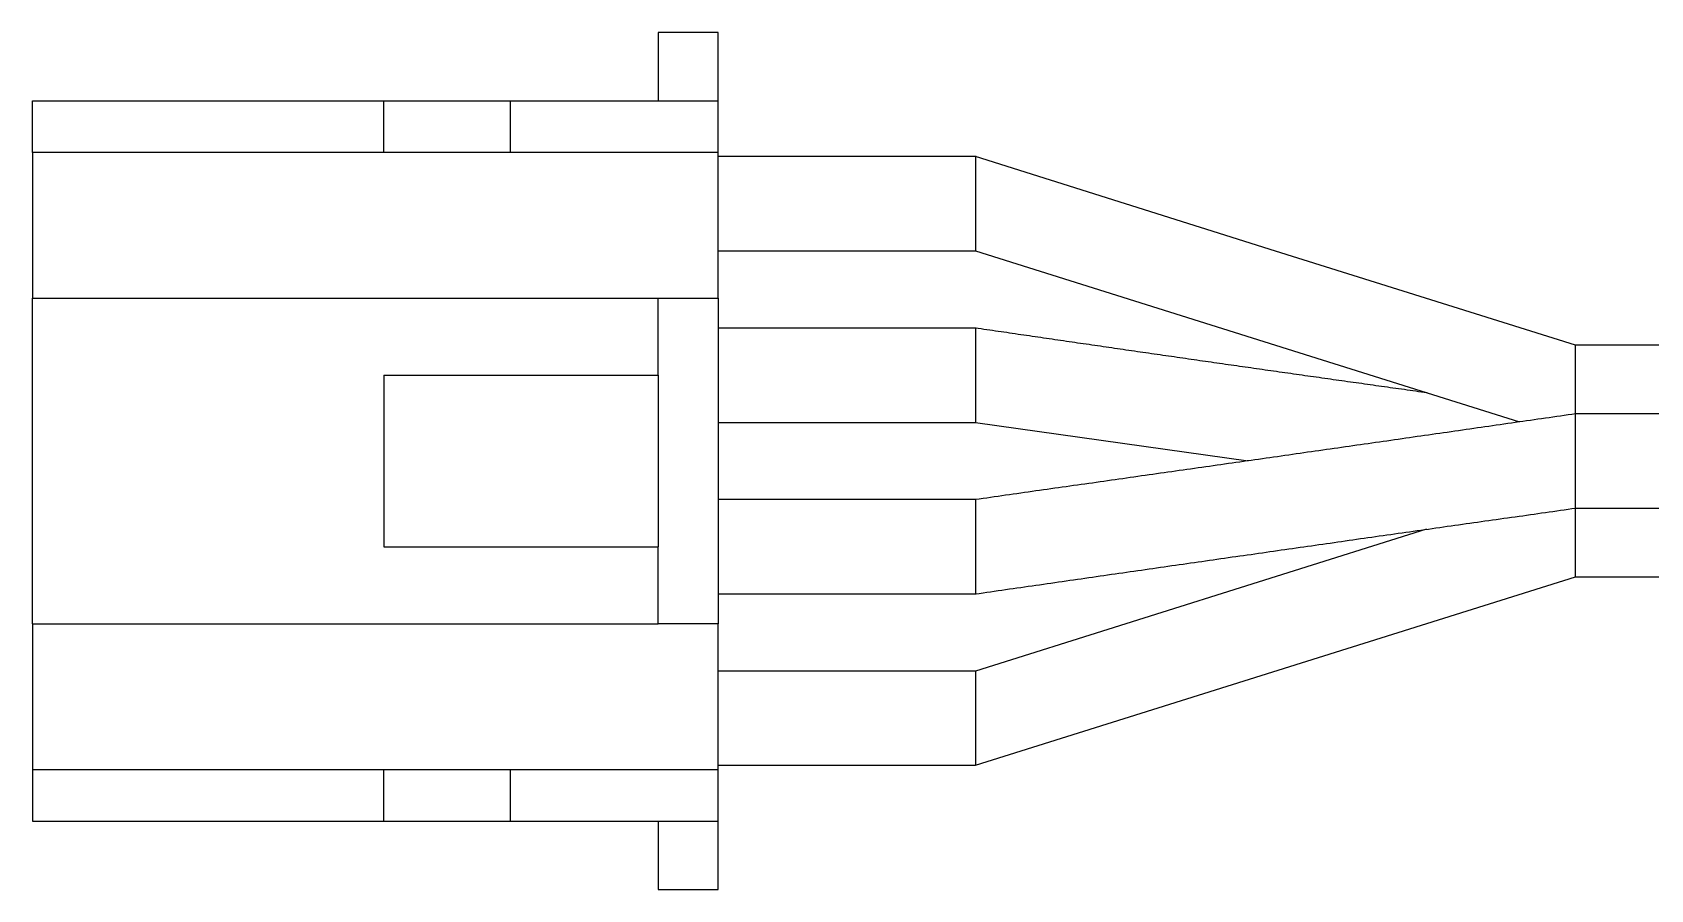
# Model space of a CAD drawing. Extents: x 81.8 to 169.3, y 142.6 to 196.9.
# Drawn here: x 106.93 to 125.8, y 186.86 to 196.86 of the extents above; entities that cross this region are included whole.
import ezdxf

# ---------------------------------------------------------------- set-up
doc = ezdxf.new("R2010")
doc.units = 0
doc.layers.get('0').update_dxf_attribs({"linetype": 'CONTINUOUS'})

msp = doc.modelspace()

# ---------------------------------------------------------------- linework, layer by layer
at = {"color": 7, "linetype": 'CONTINUOUS'}
for p, q in [((114.23, 196.86), (114.23, 196.06)), ((114.93, 196.86), (114.23, 196.86)), ((114.93, 196.06), (114.93, 196.86)), ((106.93, 195.46), (106.93, 196.06)), ((106.93, 196.06), (111.03, 196.06)), ((111.03, 195.46), (111.03, 196.06)), ((111.03, 196.06), (112.505, 196.06)), ((112.505, 195.46), (112.505, 196.06)), ((112.505, 196.06), (114.93, 196.06)), ((114.93, 195.46), (114.93, 196.06)), ((111.03, 195.46), (106.93, 195.46)), ((106.93, 195.46), (106.93, 193.76)), ((112.505, 195.46), (111.03, 195.46)), ((114.93, 195.46), (112.505, 195.46)), ((114.93, 193.76), (114.93, 195.46)), ((117.94, 195.41), (114.93, 195.41)), ((114.93, 194.31), (117.94, 194.31)), ((106.93, 189.96), (106.93, 193.76)), ((106.93, 193.76), (114.23, 193.76)), ((114.23, 193.76), (114.93, 193.76)), ((114.23, 192.86), (114.23, 193.76)), ((114.93, 193.76), (114.93, 189.96)), ((117.94, 193.41), (114.93, 193.41)), ((141.93, 193.21), (124.92, 193.21)), ((111.03, 192.86), (114.23, 192.86)), ((111.03, 192.86), (111.03, 190.86)), ((114.23, 192.86), (114.23, 190.86)), ((141.93, 192.41), (124.92, 192.41)), ((124.93, 191.31), (124.93, 192.41)), ((114.93, 192.31), (117.94, 192.31)), ((117.93, 192.31), (121.109, 191.862)), ((117.94, 191.41), (114.93, 191.41)), ((124.92, 191.31), (141.93, 191.31)), ((124.93, 190.51), (124.93, 191.31)), ((123.189, 191.063), (117.93, 189.41)), ((111.03, 190.86), (114.23, 190.86)), ((114.23, 189.96), (114.23, 190.86)), ((117.932, 188.31), (124.93, 190.51)), ((124.93, 190.51), (141.93, 190.51)), ((114.93, 190.31), (117.94, 190.31)), ((106.93, 189.96), (114.23, 189.96)), ((106.93, 189.96), (106.93, 188.26)), ((114.93, 189.96), (114.23, 189.96)), ((114.93, 188.26), (114.93, 189.96)), ((117.93, 189.41), (114.93, 189.41)), ((117.93, 189.41), (117.93, 188.31)), ((106.93, 188.26), (106.93, 187.66)), ((106.93, 188.26), (111.03, 188.26)), ((111.03, 187.66), (111.03, 188.26)), ((111.03, 188.26), (112.505, 188.26)), ((112.505, 187.66), (112.505, 188.26)), ((112.505, 188.26), (114.93, 188.26)), ((114.93, 188.31), (117.93, 188.31)), ((114.93, 187.66), (114.93, 188.26)), ((106.93, 187.66), (111.03, 187.66)), ((111.03, 187.66), (112.505, 187.66)), ((112.505, 187.66), (114.93, 187.66)), ((114.23, 187.66), (114.23, 186.86)), ((114.93, 186.86), (114.93, 187.66)), ((114.23, 186.86), (114.93, 186.86))]:
    msp.add_line(p, q, dxfattribs=at)
at = {"color": 7, "linetype": 'CONTINUOUS', "flags": 128}
for points in [[(124.93, 193.21), (121.43, 194.309), (117.93, 195.41)], [(117.93, 194.31), (121.43, 193.21), (124.275, 192.316)]]:
    msp.add_lwpolyline(points, dxfattribs=at)
at = {"color": 7}
for points in [[(117.93, 195.41, 0), (117.93, 195.409, 0), (117.93, 195.409, 0), (117.93, 195.408, 0), (117.93, 195.407, 0), (117.93, 195.407, 0), (117.93, 195.406, 0), (117.93, 195.406, 0), (117.93, 195.405, 0), (117.93, 195.405, 0), (117.93, 195.404, 0), (117.93, 195.403, 0), (117.93, 195.403, 0), (117.93, 195.402, 0), (117.93, 195.401, 0), (117.93, 195.401, 0), (117.93, 195.4, 0), (117.93, 195.399, 0), (117.93, 195.398, 0), (117.93, 195.398, 0), (117.93, 195.397, 0), (117.93, 195.396, 0), (117.93, 195.395, 0), (117.93, 195.394, 0), (117.93, 195.393, 0), (117.93, 195.392, 0), (117.93, 195.392, 0), (117.93, 195.391, 0), (117.93, 195.39, 0), (117.93, 195.388, 0), (117.93, 195.387, 0), (117.93, 195.386, 0), (117.93, 195.385, 0), (117.93, 195.384, 0), (117.93, 195.383, 0), (117.93, 195.381, 0), (117.93, 195.38, 0), (117.93, 195.379, 0), (117.93, 195.377, 0), (117.93, 195.376, 0), (117.93, 195.374, 0), (117.93, 195.373, 0), (117.93, 195.371, 0), (117.93, 195.37, 0), (117.93, 195.368, 0), (117.93, 195.366, 0), (117.93, 195.364, 0), (117.93, 195.362, 0), (117.93, 195.36, 0), (117.93, 195.359, 0), (117.93, 195.356, 0), (117.93, 195.354, 0), (117.93, 195.352, 0), (117.93, 195.35, 0), (117.93, 195.348, 0), (117.93, 195.346, 0), (117.93, 195.343, 0), (117.93, 195.341, 0), (117.93, 195.339, 0), (117.93, 195.336, 0), (117.93, 195.334, 0), (117.93, 195.331, 0), (117.93, 195.329, 0), (117.93, 195.326, 0), (117.93, 195.323, 0), (117.93, 195.321, 0), (117.93, 195.318, 0), (117.93, 195.315, 0), (117.93, 195.312, 0), (117.93, 195.309, 0), (117.93, 195.307, 0), (117.93, 195.304, 0), (117.93, 195.301, 0), (117.93, 195.298, 0), (117.93, 195.295, 0), (117.93, 195.292, 0), (117.93, 195.288, 0), (117.93, 195.285, 0), (117.93, 195.282, 0), (117.93, 195.279, 0), (117.93, 195.276, 0), (117.93, 195.272, 0), (117.93, 195.269, 0), (117.93, 195.266, 0), (117.93, 195.262, 0), (117.93, 195.259, 0), (117.93, 195.255, 0), (117.93, 195.252, 0), (117.93, 195.248, 0), (117.93, 195.245, 0), (117.93, 195.241, 0), (117.93, 195.238, 0), (117.93, 195.234, 0), (117.93, 195.23, 0), (117.93, 195.227, 0), (117.93, 195.223, 0), (117.93, 195.219, 0), (117.93, 195.216, 0), (117.93, 195.212, 0), (117.93, 195.208, 0), (117.93, 195.204, 0), (117.93, 195.2, 0), (117.93, 195.197, 0), (117.93, 195.193, 0), (117.93, 195.189, 0), (117.93, 195.185, 0), (117.93, 195.181, 0), (117.93, 195.177, 0), (117.93, 195.173, 0), (117.93, 195.169, 0), (117.93, 195.165, 0), (117.93, 195.161, 0), (117.93, 195.156, 0), (117.93, 195.152, 0), (117.93, 195.148, 0), (117.93, 195.144, 0), (117.93, 195.14, 0), (117.93, 195.136, 0), (117.93, 195.131, 0), (117.93, 195.127, 0), (117.93, 195.123, 0), (117.93, 195.118, 0), (117.93, 195.114, 0), (117.93, 195.11, 0), (117.93, 195.105, 0), (117.93, 195.101, 0), (117.93, 195.097, 0), (117.93, 195.092, 0), (117.93, 195.088, 0), (117.93, 195.083, 0), (117.93, 195.079, 0), (117.93, 195.074, 0), (117.93, 195.07, 0), (117.93, 195.065, 0), (117.93, 195.061, 0), (117.93, 195.056, 0), (117.93, 195.051, 0), (117.93, 195.047, 0), (117.93, 195.042, 0), (117.93, 195.038, 0), (117.93, 195.033, 0), (117.93, 195.028, 0), (117.93, 195.024, 0), (117.93, 195.019, 0), (117.93, 195.014, 0), (117.93, 195.01, 0), (117.93, 195.005, 0), (117.93, 195, 0), (117.93, 194.995, 0), (117.93, 194.991, 0), (117.93, 194.986, 0), (117.93, 194.981, 0), (117.93, 194.976, 0), (117.93, 194.971, 0), (117.93, 194.967, 0), (117.93, 194.962, 0), (117.93, 194.957, 0), (117.93, 194.952, 0), (117.93, 194.947, 0), (117.93, 194.942, 0), (117.93, 194.937, 0), (117.93, 194.933, 0), (117.93, 194.928, 0), (117.93, 194.923, 0), (117.93, 194.918, 0), (117.93, 194.913, 0), (117.93, 194.908, 0), (117.93, 194.903, 0), (117.93, 194.898, 0), (117.93, 194.893, 0), (117.93, 194.889, 0), (117.93, 194.884, 0), (117.93, 194.879, 0), (117.93, 194.874, 0), (117.93, 194.869, 0), (117.93, 194.864, 0), (117.93, 194.859, 0), (117.93, 194.854, 0), (117.93, 194.849, 0), (117.93, 194.844, 0), (117.93, 194.839, 0), (117.93, 194.834, 0), (117.93, 194.83, 0), (117.93, 194.825, 0), (117.93, 194.82, 0), (117.93, 194.815, 0), (117.93, 194.81, 0), (117.93, 194.805, 0), (117.93, 194.8, 0), (117.93, 194.795, 0), (117.93, 194.79, 0), (117.93, 194.785, 0), (117.93, 194.781, 0), (117.93, 194.776, 0), (117.93, 194.771, 0), (117.93, 194.766, 0), (117.93, 194.761, 0), (117.93, 194.756, 0), (117.93, 194.752, 0), (117.93, 194.747, 0), (117.93, 194.742, 0), (117.93, 194.737, 0), (117.93, 194.732, 0), (117.93, 194.728, 0), (117.93, 194.723, 0), (117.93, 194.718, 0), (117.93, 194.713, 0), (117.93, 194.709, 0), (117.93, 194.704, 0), (117.93, 194.699, 0), (117.93, 194.695, 0), (117.93, 194.69, 0), (117.93, 194.685, 0), (117.93, 194.681, 0), (117.93, 194.676, 0), (117.93, 194.671, 0), (117.93, 194.667, 0), (117.93, 194.662, 0), (117.93, 194.658, 0), (117.93, 194.653, 0), (117.93, 194.648, 0), (117.93, 194.644, 0), (117.93, 194.639, 0), (117.93, 194.635, 0), (117.93, 194.631, 0), (117.93, 194.626, 0), (117.93, 194.622, 0), (117.93, 194.617, 0), (117.93, 194.613, 0), (117.93, 194.609, 0), (117.93, 194.604, 0), (117.93, 194.6, 0), (117.93, 194.596, 0), (117.93, 194.591, 0), (117.93, 194.587, 0), (117.93, 194.583, 0), (117.93, 194.579, 0), (117.93, 194.574, 0), (117.93, 194.57, 0), (117.93, 194.566, 0), (117.93, 194.562, 0), (117.93, 194.558, 0), (117.93, 194.554, 0), (117.93, 194.55, 0), (117.93, 194.546, 0), (117.93, 194.542, 0), (117.93, 194.538, 0), (117.93, 194.534, 0), (117.93, 194.53, 0), (117.93, 194.526, 0), (117.93, 194.522, 0), (117.93, 194.518, 0), (117.93, 194.514, 0), (117.93, 194.51, 0), (117.93, 194.507, 0), (117.93, 194.503, 0), (117.93, 194.499, 0), (117.93, 194.495, 0), (117.93, 194.492, 0), (117.93, 194.488, 0), (117.93, 194.484, 0), (117.93, 194.481, 0), (117.93, 194.477, 0), (117.93, 194.474, 0), (117.93, 194.47, 0), (117.93, 194.467, 0), (117.93, 194.463, 0), (117.93, 194.46, 0), (117.93, 194.456, 0), (117.93, 194.453, 0), (117.93, 194.45, 0), (117.93, 194.446, 0), (117.93, 194.443, 0), (117.93, 194.44, 0), (117.93, 194.436, 0), (117.93, 194.433, 0), (117.93, 194.43, 0), (117.93, 194.427, 0), (117.93, 194.424, 0), (117.93, 194.421, 0), (117.93, 194.418, 0), (117.93, 194.415, 0), (117.93, 194.412, 0), (117.93, 194.409, 0), (117.93, 194.406, 0), (117.93, 194.403, 0), (117.93, 194.401, 0), (117.93, 194.398, 0), (117.93, 194.395, 0), (117.93, 194.393, 0), (117.93, 194.39, 0), (117.93, 194.388, 0), (117.93, 194.385, 0), (117.93, 194.383, 0), (117.93, 194.38, 0), (117.93, 194.378, 0), (117.93, 194.375, 0), (117.93, 194.373, 0), (117.93, 194.371, 0), (117.93, 194.369, 0), (117.93, 194.367, 0), (117.93, 194.364, 0), (117.93, 194.362, 0), (117.93, 194.36, 0), (117.93, 194.358, 0), (117.93, 194.357, 0), (117.93, 194.355, 0), (117.93, 194.353, 0), (117.93, 194.351, 0), (117.93, 194.349, 0), (117.93, 194.348, 0), (117.93, 194.346, 0), (117.93, 194.345, 0), (117.93, 194.343, 0), (117.93, 194.342, 0), (117.93, 194.34, 0), (117.93, 194.339, 0), (117.93, 194.338, 0), (117.93, 194.337, 0), (117.93, 194.335, 0), (117.93, 194.334, 0), (117.93, 194.333, 0), (117.93, 194.332, 0), (117.93, 194.331, 0), (117.93, 194.33, 0), (117.93, 194.329, 0), (117.93, 194.328, 0), (117.93, 194.327, 0), (117.93, 194.326, 0), (117.93, 194.325, 0), (117.93, 194.324, 0), (117.93, 194.323, 0), (117.93, 194.323, 0), (117.93, 194.322, 0), (117.93, 194.321, 0), (117.93, 194.32, 0), (117.93, 194.32, 0), (117.93, 194.319, 0), (117.93, 194.318, 0), (117.93, 194.318, 0), (117.93, 194.317, 0), (117.93, 194.316, 0), (117.93, 194.316, 0), (117.93, 194.315, 0), (117.93, 194.314, 0), (117.93, 194.314, 0), (117.93, 194.313, 0), (117.93, 194.313, 0), (117.93, 194.312, 0), (117.93, 194.312, 0), (117.93, 194.311, 0), (117.93, 194.31, 0)], [(123.198, 192.654, 0), (123.165, 192.659, 0), (123.132, 192.664, 0), (123.098, 192.668, 0), (123.065, 192.673, 0), (123.032, 192.678, 0), (122.999, 192.682, 0), (122.966, 192.687, 0), (122.933, 192.692, 0), (122.9, 192.696, 0), (122.866, 192.701, 0), (122.833, 192.706, 0), (122.8, 192.71, 0), (122.767, 192.715, 0), (122.734, 192.72, 0), (122.701, 192.724, 0), (122.667, 192.729, 0), (122.634, 192.734, 0), (122.601, 192.738, 0), (122.568, 192.743, 0), (122.535, 192.748, 0), (122.502, 192.752, 0), (122.469, 192.757, 0), (122.435, 192.762, 0), (122.402, 192.766, 0), (122.369, 192.771, 0), (122.336, 192.776, 0), (122.303, 192.78, 0), (122.27, 192.785, 0), (122.236, 192.79, 0), (122.203, 192.794, 0), (122.17, 192.799, 0), (122.137, 192.804, 0), (122.104, 192.808, 0), (122.071, 192.813, 0), (122.038, 192.818, 0), (122.004, 192.822, 0), (121.971, 192.827, 0), (121.938, 192.832, 0), (121.905, 192.836, 0), (121.872, 192.841, 0), (121.839, 192.846, 0), (121.806, 192.85, 0), (121.772, 192.855, 0), (121.739, 192.86, 0), (121.706, 192.865, 0), (121.673, 192.869, 0), (121.64, 192.874, 0), (121.607, 192.879, 0), (121.574, 192.883, 0), (121.54, 192.888, 0), (121.507, 192.893, 0), (121.474, 192.897, 0), (121.441, 192.902, 0), (121.408, 192.907, 0), (121.375, 192.912, 0), (121.342, 192.916, 0), (121.308, 192.921, 0), (121.275, 192.926, 0), (121.242, 192.93, 0), (121.209, 192.935, 0), (121.176, 192.94, 0), (121.143, 192.945, 0), (121.11, 192.949, 0), (121.076, 192.954, 0), (121.043, 192.959, 0), (121.01, 192.963, 0), (120.977, 192.968, 0), (120.944, 192.973, 0), (120.911, 192.978, 0), (120.878, 192.982, 0), (120.845, 192.987, 0), (120.811, 192.992, 0), (120.778, 192.997, 0), (120.745, 193.001, 0), (120.712, 193.006, 0), (120.679, 193.011, 0), (120.646, 193.016, 0), (120.613, 193.02, 0), (120.579, 193.025, 0), (120.546, 193.03, 0), (120.513, 193.035, 0), (120.48, 193.039, 0), (120.447, 193.044, 0), (120.414, 193.049, 0), (120.381, 193.054, 0), (120.348, 193.059, 0), (120.314, 193.063, 0), (120.281, 193.068, 0), (120.248, 193.073, 0), (120.215, 193.078, 0), (120.182, 193.082, 0), (120.149, 193.087, 0), (120.116, 193.092, 0), (120.083, 193.097, 0), (120.049, 193.102, 0), (120.016, 193.106, 0), (119.983, 193.111, 0), (119.95, 193.116, 0), (119.917, 193.121, 0), (119.884, 193.125, 0), (119.851, 193.13, 0), (119.818, 193.135, 0), (119.784, 193.14, 0), (119.751, 193.145, 0), (119.718, 193.149, 0), (119.685, 193.154, 0), (119.652, 193.159, 0), (119.619, 193.164, 0), (119.586, 193.169, 0), (119.553, 193.173, 0), (119.52, 193.178, 0), (119.486, 193.183, 0), (119.453, 193.188, 0), (119.42, 193.193, 0), (119.387, 193.198, 0), (119.354, 193.202, 0), (119.321, 193.207, 0), (119.288, 193.212, 0), (119.255, 193.217, 0), (119.221, 193.222, 0), (119.188, 193.226, 0), (119.155, 193.231, 0), (119.122, 193.236, 0), (119.089, 193.241, 0), (119.056, 193.246, 0), (119.023, 193.25, 0), (118.99, 193.255, 0), (118.957, 193.26, 0), (118.923, 193.265, 0), (118.89, 193.27, 0), (118.857, 193.275, 0), (118.824, 193.279, 0), (118.791, 193.284, 0), (118.758, 193.289, 0), (118.725, 193.294, 0), (118.692, 193.299, 0), (118.658, 193.304, 0), (118.625, 193.308, 0), (118.592, 193.313, 0), (118.559, 193.318, 0), (118.526, 193.323, 0), (118.493, 193.328, 0), (118.46, 193.332, 0), (118.427, 193.337, 0), (118.394, 193.342, 0), (118.36, 193.347, 0), (118.327, 193.352, 0), (118.294, 193.357, 0), (118.261, 193.361, 0), (118.228, 193.366, 0), (118.195, 193.371, 0), (118.162, 193.376, 0), (118.129, 193.381, 0), (118.096, 193.386, 0), (118.062, 193.39, 0), (118.029, 193.395, 0), (117.996, 193.4, 0), (117.963, 193.405, 0), (117.93, 193.41, 0)], [(117.93, 193.41, 0), (117.93, 193.409, 0), (117.93, 193.409, 0), (117.93, 193.408, 0), (117.93, 193.407, 0), (117.93, 193.407, 0), (117.93, 193.406, 0), (117.93, 193.406, 0), (117.93, 193.405, 0), (117.93, 193.404, 0), (117.93, 193.404, 0), (117.93, 193.403, 0), (117.93, 193.403, 0), (117.93, 193.402, 0), (117.93, 193.401, 0), (117.93, 193.401, 0), (117.93, 193.4, 0), (117.93, 193.399, 0), (117.93, 193.398, 0), (117.93, 193.398, 0), (117.93, 193.397, 0), (117.93, 193.396, 0), (117.93, 193.395, 0), (117.93, 193.394, 0), (117.93, 193.393, 0), (117.93, 193.392, 0), (117.93, 193.391, 0), (117.93, 193.39, 0), (117.93, 193.389, 0), (117.93, 193.388, 0), (117.93, 193.387, 0), (117.93, 193.386, 0), (117.93, 193.385, 0), (117.93, 193.384, 0), (117.93, 193.383, 0), (117.93, 193.381, 0), (117.93, 193.38, 0), (117.93, 193.379, 0), (117.93, 193.377, 0), (117.93, 193.376, 0), (117.93, 193.374, 0), (117.93, 193.373, 0), (117.93, 193.371, 0), (117.93, 193.369, 0), (117.93, 193.368, 0), (117.93, 193.366, 0), (117.93, 193.364, 0), (117.93, 193.362, 0), (117.93, 193.36, 0), (117.93, 193.358, 0), (117.93, 193.356, 0), (117.93, 193.354, 0), (117.93, 193.352, 0), (117.93, 193.35, 0), (117.93, 193.348, 0), (117.93, 193.345, 0), (117.93, 193.343, 0), (117.93, 193.341, 0), (117.93, 193.338, 0), (117.93, 193.336, 0), (117.93, 193.333, 0), (117.93, 193.331, 0), (117.93, 193.328, 0), (117.93, 193.326, 0), (117.93, 193.323, 0), (117.93, 193.32, 0), (117.93, 193.318, 0), (117.93, 193.315, 0), (117.93, 193.312, 0), (117.93, 193.309, 0), (117.93, 193.306, 0), (117.93, 193.303, 0), (117.93, 193.3, 0), (117.93, 193.297, 0), (117.93, 193.294, 0), (117.93, 193.291, 0), (117.93, 193.288, 0), (117.93, 193.285, 0), (117.93, 193.282, 0), (117.93, 193.278, 0), (117.93, 193.275, 0), (117.93, 193.272, 0), (117.93, 193.268, 0), (117.93, 193.265, 0), (117.93, 193.262, 0), (117.93, 193.258, 0), (117.93, 193.255, 0), (117.93, 193.251, 0), (117.93, 193.248, 0), (117.93, 193.244, 0), (117.93, 193.241, 0), (117.93, 193.237, 0), (117.93, 193.233, 0), (117.93, 193.23, 0), (117.93, 193.226, 0), (117.93, 193.222, 0), (117.93, 193.219, 0), (117.93, 193.215, 0), (117.93, 193.211, 0), (117.93, 193.207, 0), (117.93, 193.204, 0), (117.93, 193.2, 0), (117.93, 193.196, 0), (117.93, 193.192, 0), (117.93, 193.188, 0), (117.93, 193.184, 0), (117.93, 193.18, 0), (117.93, 193.176, 0), (117.93, 193.172, 0), (117.93, 193.168, 0), (117.93, 193.164, 0), (117.93, 193.16, 0), (117.93, 193.156, 0), (117.93, 193.151, 0), (117.93, 193.147, 0), (117.93, 193.143, 0), (117.93, 193.139, 0), (117.93, 193.135, 0), (117.93, 193.13, 0), (117.93, 193.126, 0), (117.93, 193.122, 0), (117.93, 193.117, 0), (117.93, 193.113, 0), (117.93, 193.109, 0), (117.93, 193.104, 0), (117.93, 193.1, 0), (117.93, 193.096, 0), (117.93, 193.091, 0), (117.93, 193.087, 0), (117.93, 193.082, 0), (117.93, 193.078, 0), (117.93, 193.073, 0), (117.93, 193.069, 0), (117.93, 193.064, 0), (117.93, 193.059, 0), (117.93, 193.055, 0), (117.93, 193.05, 0), (117.93, 193.046, 0), (117.93, 193.041, 0), (117.93, 193.036, 0), (117.93, 193.032, 0), (117.93, 193.027, 0), (117.93, 193.022, 0), (117.93, 193.018, 0), (117.93, 193.013, 0), (117.93, 193.008, 0), (117.93, 193.003, 0), (117.93, 192.999, 0), (117.93, 192.994, 0), (117.93, 192.989, 0), (117.93, 192.984, 0), (117.93, 192.98, 0), (117.93, 192.975, 0), (117.93, 192.97, 0), (117.93, 192.965, 0), (117.93, 192.96, 0), (117.93, 192.955, 0), (117.93, 192.951, 0), (117.93, 192.946, 0), (117.93, 192.941, 0), (117.93, 192.936, 0), (117.93, 192.931, 0), (117.93, 192.926, 0), (117.93, 192.921, 0), (117.93, 192.916, 0), (117.93, 192.912, 0), (117.93, 192.907, 0), (117.93, 192.902, 0), (117.93, 192.897, 0), (117.93, 192.892, 0), (117.93, 192.887, 0), (117.93, 192.882, 0), (117.93, 192.877, 0), (117.93, 192.872, 0), (117.93, 192.867, 0), (117.93, 192.862, 0), (117.93, 192.857, 0), (117.93, 192.852, 0), (117.93, 192.848, 0), (117.93, 192.843, 0), (117.93, 192.838, 0), (117.93, 192.833, 0), (117.93, 192.828, 0), (117.93, 192.823, 0), (117.93, 192.818, 0), (117.93, 192.813, 0), (117.93, 192.808, 0), (117.93, 192.803, 0), (117.93, 192.798, 0), (117.93, 192.794, 0), (117.93, 192.789, 0), (117.93, 192.784, 0), (117.93, 192.779, 0), (117.93, 192.774, 0), (117.93, 192.769, 0), (117.93, 192.764, 0), (117.93, 192.759, 0), (117.93, 192.755, 0), (117.93, 192.75, 0), (117.93, 192.745, 0), (117.93, 192.74, 0), (117.93, 192.735, 0), (117.93, 192.731, 0), (117.93, 192.726, 0), (117.93, 192.721, 0), (117.93, 192.716, 0), (117.93, 192.711, 0), (117.93, 192.707, 0), (117.93, 192.702, 0), (117.93, 192.697, 0), (117.93, 192.693, 0), (117.93, 192.688, 0), (117.93, 192.683, 0), (117.93, 192.679, 0), (117.93, 192.674, 0), (117.93, 192.669, 0), (117.93, 192.665, 0), (117.93, 192.66, 0), (117.93, 192.656, 0), (117.93, 192.651, 0), (117.93, 192.647, 0), (117.93, 192.642, 0), (117.93, 192.638, 0), (117.93, 192.633, 0), (117.93, 192.629, 0), (117.93, 192.624, 0), (117.93, 192.62, 0), (117.93, 192.615, 0), (117.93, 192.611, 0), (117.93, 192.607, 0), (117.93, 192.602, 0), (117.93, 192.598, 0), (117.93, 192.594, 0), (117.93, 192.589, 0), (117.93, 192.585, 0), (117.93, 192.581, 0), (117.93, 192.577, 0), (117.93, 192.572, 0), (117.93, 192.568, 0), (117.93, 192.564, 0), (117.93, 192.56, 0), (117.93, 192.556, 0), (117.93, 192.552, 0), (117.93, 192.548, 0), (117.93, 192.544, 0), (117.93, 192.54, 0), (117.93, 192.536, 0), (117.93, 192.532, 0), (117.93, 192.528, 0), (117.93, 192.524, 0), (117.93, 192.52, 0), (117.93, 192.516, 0), (117.93, 192.512, 0), (117.93, 192.509, 0), (117.93, 192.505, 0), (117.93, 192.501, 0), (117.93, 192.497, 0), (117.93, 192.494, 0), (117.93, 192.49, 0), (117.93, 192.486, 0), (117.93, 192.483, 0), (117.93, 192.479, 0), (117.93, 192.475, 0), (117.93, 192.472, 0), (117.93, 192.468, 0), (117.93, 192.465, 0), (117.93, 192.461, 0), (117.93, 192.458, 0), (117.93, 192.455, 0), (117.93, 192.451, 0), (117.93, 192.448, 0), (117.93, 192.445, 0), (117.93, 192.441, 0), (117.93, 192.438, 0), (117.93, 192.435, 0), (117.93, 192.432, 0), (117.93, 192.429, 0), (117.93, 192.425, 0), (117.93, 192.422, 0), (117.93, 192.419, 0), (117.93, 192.416, 0), (117.93, 192.413, 0), (117.93, 192.411, 0), (117.93, 192.408, 0), (117.93, 192.405, 0), (117.93, 192.402, 0), (117.93, 192.399, 0), (117.93, 192.397, 0), (117.93, 192.394, 0), (117.93, 192.391, 0), (117.93, 192.389, 0), (117.93, 192.386, 0), (117.93, 192.384, 0), (117.93, 192.381, 0), (117.93, 192.379, 0), (117.93, 192.376, 0), (117.93, 192.374, 0), (117.93, 192.372, 0), (117.93, 192.37, 0), (117.93, 192.367, 0), (117.93, 192.365, 0), (117.93, 192.363, 0), (117.93, 192.361, 0), (117.93, 192.359, 0), (117.93, 192.357, 0), (117.93, 192.355, 0), (117.93, 192.354, 0), (117.93, 192.352, 0), (117.93, 192.35, 0), (117.93, 192.349, 0), (117.93, 192.347, 0), (117.93, 192.345, 0), (117.93, 192.344, 0), (117.93, 192.342, 0), (117.93, 192.341, 0), (117.93, 192.34, 0), (117.93, 192.338, 0), (117.93, 192.337, 0), (117.93, 192.336, 0), (117.93, 192.335, 0), (117.93, 192.333, 0), (117.93, 192.332, 0), (117.93, 192.331, 0), (117.93, 192.33, 0), (117.93, 192.329, 0), (117.93, 192.328, 0), (117.93, 192.327, 0), (117.93, 192.326, 0), (117.93, 192.325, 0), (117.93, 192.324, 0), (117.93, 192.324, 0), (117.93, 192.323, 0), (117.93, 192.322, 0), (117.93, 192.321, 0), (117.93, 192.32, 0), (117.93, 192.32, 0), (117.93, 192.319, 0), (117.93, 192.318, 0), (117.93, 192.318, 0), (117.93, 192.317, 0), (117.93, 192.316, 0), (117.93, 192.316, 0), (117.93, 192.315, 0), (117.93, 192.314, 0), (117.93, 192.314, 0), (117.93, 192.313, 0), (117.93, 192.313, 0), (117.93, 192.312, 0), (117.93, 192.311, 0), (117.93, 192.311, 0), (117.93, 192.31, 0), (117.93, 192.31, 0)], [(124.93, 192.66, 0), (124.93, 192.663, 0), (124.93, 192.667, 0), (124.93, 192.67, 0), (124.93, 192.673, 0), (124.93, 192.677, 0), (124.93, 192.68, 0), (124.93, 192.683, 0), (124.93, 192.687, 0), (124.93, 192.69, 0), (124.93, 192.694, 0), (124.93, 192.697, 0), (124.93, 192.7, 0), (124.93, 192.704, 0), (124.93, 192.707, 0), (124.93, 192.71, 0), (124.93, 192.714, 0), (124.93, 192.717, 0), (124.93, 192.721, 0), (124.93, 192.724, 0), (124.93, 192.727, 0), (124.93, 192.731, 0), (124.93, 192.734, 0), (124.93, 192.737, 0), (124.93, 192.741, 0), (124.93, 192.744, 0), (124.93, 192.747, 0), (124.93, 192.751, 0), (124.93, 192.754, 0), (124.93, 192.757, 0), (124.93, 192.761, 0), (124.93, 192.764, 0), (124.93, 192.767, 0), (124.93, 192.771, 0), (124.93, 192.774, 0), (124.93, 192.777, 0), (124.93, 192.781, 0), (124.93, 192.784, 0), (124.93, 192.787, 0), (124.93, 192.791, 0), (124.93, 192.794, 0), (124.93, 192.797, 0), (124.93, 192.8, 0), (124.93, 192.804, 0), (124.93, 192.807, 0), (124.93, 192.81, 0), (124.93, 192.814, 0), (124.93, 192.817, 0), (124.93, 192.82, 0), (124.93, 192.823, 0), (124.93, 192.827, 0), (124.93, 192.83, 0), (124.93, 192.833, 0), (124.93, 192.836, 0), (124.93, 192.839, 0), (124.93, 192.843, 0), (124.93, 192.846, 0), (124.93, 192.849, 0), (124.93, 192.852, 0), (124.93, 192.855, 0), (124.93, 192.859, 0), (124.93, 192.862, 0), (124.93, 192.865, 0), (124.93, 192.868, 0), (124.93, 192.871, 0), (124.93, 192.874, 0), (124.93, 192.878, 0), (124.93, 192.881, 0), (124.93, 192.884, 0), (124.93, 192.887, 0), (124.93, 192.89, 0), (124.93, 192.893, 0), (124.93, 192.896, 0), (124.93, 192.899, 0), (124.93, 192.902, 0), (124.93, 192.905, 0), (124.93, 192.908, 0), (124.93, 192.911, 0), (124.93, 192.914, 0), (124.93, 192.917, 0), (124.93, 192.921, 0), (124.93, 192.924, 0), (124.93, 192.926, 0), (124.93, 192.929, 0), (124.93, 192.932, 0), (124.93, 192.935, 0), (124.93, 192.938, 0), (124.93, 192.941, 0), (124.93, 192.944, 0), (124.93, 192.947, 0), (124.93, 192.95, 0), (124.93, 192.953, 0), (124.93, 192.956, 0), (124.93, 192.959, 0), (124.93, 192.962, 0), (124.93, 192.964, 0), (124.93, 192.967, 0), (124.93, 192.97, 0), (124.93, 192.973, 0), (124.93, 192.976, 0), (124.93, 192.978, 0), (124.93, 192.981, 0), (124.93, 192.984, 0), (124.93, 192.987, 0), (124.93, 192.989, 0), (124.93, 192.992, 0), (124.93, 192.995, 0), (124.93, 192.997, 0), (124.93, 193, 0), (124.93, 193.003, 0), (124.93, 193.005, 0), (124.93, 193.008, 0), (124.93, 193.011, 0), (124.93, 193.013, 0), (124.93, 193.016, 0), (124.93, 193.018, 0), (124.93, 193.021, 0), (124.93, 193.023, 0), (124.93, 193.026, 0), (124.93, 193.028, 0), (124.93, 193.031, 0), (124.93, 193.033, 0), (124.93, 193.036, 0), (124.93, 193.038, 0), (124.93, 193.041, 0), (124.93, 193.043, 0), (124.93, 193.045, 0), (124.93, 193.048, 0), (124.93, 193.05, 0), (124.93, 193.053, 0), (124.93, 193.055, 0), (124.93, 193.057, 0), (124.93, 193.059, 0), (124.93, 193.062, 0), (124.93, 193.064, 0), (124.93, 193.066, 0), (124.93, 193.068, 0), (124.93, 193.071, 0), (124.93, 193.073, 0), (124.93, 193.075, 0), (124.93, 193.077, 0), (124.93, 193.079, 0), (124.93, 193.081, 0), (124.93, 193.083, 0), (124.93, 193.085, 0), (124.93, 193.088, 0), (124.93, 193.09, 0), (124.93, 193.092, 0), (124.93, 193.094, 0), (124.93, 193.096, 0), (124.93, 193.098, 0), (124.93, 193.1, 0), (124.93, 193.102, 0), (124.93, 193.104, 0), (124.93, 193.105, 0), (124.93, 193.107, 0), (124.93, 193.109, 0), (124.93, 193.111, 0), (124.93, 193.113, 0), (124.93, 193.115, 0), (124.93, 193.117, 0), (124.93, 193.119, 0), (124.93, 193.12, 0), (124.93, 193.122, 0), (124.93, 193.124, 0), (124.93, 193.126, 0), (124.93, 193.128, 0), (124.93, 193.129, 0), (124.93, 193.131, 0), (124.93, 193.133, 0), (124.93, 193.135, 0), (124.93, 193.136, 0), (124.93, 193.138, 0), (124.93, 193.14, 0), (124.93, 193.141, 0), (124.93, 193.143, 0), (124.93, 193.145, 0), (124.93, 193.146, 0), (124.93, 193.148, 0), (124.93, 193.149, 0), (124.93, 193.151, 0), (124.93, 193.153, 0), (124.93, 193.154, 0), (124.93, 193.156, 0), (124.93, 193.157, 0), (124.93, 193.159, 0), (124.93, 193.16, 0), (124.93, 193.162, 0), (124.93, 193.163, 0), (124.93, 193.165, 0), (124.93, 193.166, 0), (124.93, 193.168, 0), (124.93, 193.169, 0), (124.93, 193.171, 0), (124.93, 193.172, 0), (124.93, 193.174, 0), (124.93, 193.175, 0), (124.93, 193.177, 0), (124.93, 193.178, 0), (124.93, 193.179, 0), (124.93, 193.181, 0), (124.93, 193.182, 0), (124.93, 193.183, 0), (124.93, 193.185, 0), (124.93, 193.186, 0), (124.93, 193.187, 0), (124.93, 193.188, 0), (124.93, 193.19, 0), (124.93, 193.191, 0), (124.93, 193.192, 0), (124.93, 193.193, 0), (124.93, 193.194, 0), (124.93, 193.195, 0), (124.93, 193.197, 0), (124.93, 193.198, 0), (124.93, 193.199, 0), (124.93, 193.2, 0), (124.93, 193.201, 0), (124.93, 193.202, 0), (124.93, 193.202, 0), (124.93, 193.203, 0), (124.93, 193.204, 0), (124.93, 193.205, 0), (124.93, 193.206, 0), (124.93, 193.207, 0), (124.93, 193.207, 0), (124.93, 193.208, 0), (124.93, 193.209, 0), (124.93, 193.209, 0), (124.93, 193.21, 0), (124.93, 193.21, 0), (124.93, 193.211, 0), (124.93, 193.211, 0), (124.93, 193.212, 0), (124.93, 193.212, 0), (124.93, 193.213, 0), (124.93, 193.213, 0), (124.93, 193.213, 0), (124.93, 193.213, 0), (124.93, 193.213, 0), (124.93, 193.214, 0), (124.93, 193.214, 0), (124.93, 193.214, 0), (124.93, 193.214, 0), (124.93, 193.214, 0), (124.93, 193.213, 0), (124.93, 193.213, 0), (124.93, 193.213, 0), (124.93, 193.213, 0), (124.93, 193.213, 0), (124.93, 193.212, 0), (124.93, 193.212, 0), (124.93, 193.211, 0), (124.93, 193.211, 0), (124.93, 193.21, 0), (124.93, 193.21, 0)], [(124.93, 192.41, 0), (124.93, 192.411, 0), (124.93, 192.412, 0), (124.93, 192.414, 0), (124.93, 192.415, 0), (124.93, 192.416, 0), (124.93, 192.418, 0), (124.93, 192.419, 0), (124.93, 192.42, 0), (124.93, 192.422, 0), (124.93, 192.423, 0), (124.93, 192.424, 0), (124.93, 192.426, 0), (124.93, 192.427, 0), (124.93, 192.429, 0), (124.93, 192.43, 0), (124.93, 192.431, 0), (124.93, 192.433, 0), (124.93, 192.434, 0), (124.93, 192.435, 0), (124.93, 192.437, 0), (124.93, 192.438, 0), (124.93, 192.44, 0), (124.93, 192.441, 0), (124.93, 192.442, 0), (124.93, 192.444, 0), (124.93, 192.445, 0), (124.93, 192.447, 0), (124.93, 192.448, 0), (124.93, 192.449, 0), (124.93, 192.451, 0), (124.93, 192.452, 0), (124.93, 192.454, 0), (124.93, 192.455, 0), (124.93, 192.457, 0), (124.93, 192.458, 0), (124.93, 192.459, 0), (124.93, 192.461, 0), (124.93, 192.462, 0), (124.93, 192.464, 0), (124.93, 192.465, 0), (124.93, 192.467, 0), (124.93, 192.468, 0), (124.93, 192.47, 0), (124.93, 192.471, 0), (124.93, 192.473, 0), (124.93, 192.474, 0), (124.93, 192.476, 0), (124.93, 192.477, 0), (124.93, 192.479, 0), (124.93, 192.48, 0), (124.93, 192.482, 0), (124.93, 192.483, 0), (124.93, 192.485, 0), (124.93, 192.486, 0), (124.93, 192.488, 0), (124.93, 192.489, 0), (124.93, 192.491, 0), (124.93, 192.492, 0), (124.93, 192.494, 0), (124.93, 192.495, 0), (124.93, 192.497, 0), (124.93, 192.498, 0), (124.93, 192.5, 0), (124.93, 192.502, 0), (124.93, 192.503, 0), (124.93, 192.505, 0), (124.93, 192.506, 0), (124.93, 192.508, 0), (124.93, 192.509, 0), (124.93, 192.511, 0), (124.93, 192.513, 0), (124.93, 192.514, 0), (124.93, 192.516, 0), (124.93, 192.517, 0), (124.93, 192.519, 0), (124.93, 192.52, 0), (124.93, 192.522, 0), (124.93, 192.524, 0), (124.93, 192.525, 0), (124.93, 192.527, 0), (124.93, 192.529, 0), (124.93, 192.53, 0), (124.93, 192.532, 0), (124.93, 192.533, 0), (124.93, 192.535, 0), (124.93, 192.537, 0), (124.93, 192.538, 0), (124.93, 192.54, 0), (124.93, 192.541, 0), (124.93, 192.543, 0), (124.93, 192.545, 0), (124.93, 192.546, 0), (124.93, 192.548, 0), (124.93, 192.55, 0), (124.93, 192.551, 0), (124.93, 192.553, 0), (124.93, 192.555, 0), (124.93, 192.556, 0), (124.93, 192.558, 0), (124.93, 192.56, 0), (124.93, 192.561, 0), (124.93, 192.563, 0), (124.93, 192.565, 0), (124.93, 192.566, 0), (124.93, 192.568, 0), (124.93, 192.57, 0), (124.93, 192.571, 0), (124.93, 192.573, 0), (124.93, 192.575, 0), (124.93, 192.576, 0), (124.93, 192.578, 0), (124.93, 192.58, 0), (124.93, 192.581, 0), (124.93, 192.583, 0), (124.93, 192.585, 0), (124.93, 192.586, 0), (124.93, 192.588, 0), (124.93, 192.59, 0), (124.93, 192.591, 0), (124.93, 192.593, 0), (124.93, 192.595, 0), (124.93, 192.596, 0), (124.93, 192.598, 0), (124.93, 192.6, 0), (124.93, 192.602, 0), (124.93, 192.603, 0), (124.93, 192.605, 0), (124.93, 192.607, 0), (124.93, 192.608, 0), (124.93, 192.61, 0), (124.93, 192.612, 0), (124.93, 192.613, 0), (124.93, 192.615, 0), (124.93, 192.617, 0), (124.93, 192.619, 0), (124.93, 192.62, 0), (124.93, 192.622, 0), (124.93, 192.624, 0), (124.93, 192.625, 0), (124.93, 192.627, 0), (124.93, 192.629, 0), (124.93, 192.631, 0), (124.93, 192.632, 0), (124.93, 192.634, 0), (124.93, 192.636, 0), (124.93, 192.637, 0), (124.93, 192.639, 0), (124.93, 192.641, 0), (124.93, 192.643, 0), (124.93, 192.644, 0), (124.93, 192.646, 0), (124.93, 192.648, 0), (124.93, 192.649, 0), (124.93, 192.651, 0), (124.93, 192.653, 0), (124.93, 192.655, 0), (124.93, 192.656, 0), (124.93, 192.658, 0), (124.93, 192.66, 0)], [(124.93, 192.41, 0), (124.886, 192.403, 0), (124.842, 192.397, 0), (124.798, 192.391, 0), (124.754, 192.384, 0), (124.71, 192.378, 0), (124.666, 192.372, 0), (124.622, 192.365, 0), (124.578, 192.359, 0), (124.534, 192.353, 0), (124.49, 192.346, 0), (124.446, 192.34, 0), (124.402, 192.334, 0), (124.358, 192.327, 0), (124.314, 192.321, 0), (124.27, 192.315, 0), (124.226, 192.308, 0), (124.182, 192.302, 0), (124.138, 192.296, 0), (124.094, 192.289, 0), (124.05, 192.283, 0), (124.005, 192.277, 0), (123.961, 192.27, 0), (123.917, 192.264, 0), (123.873, 192.258, 0), (123.829, 192.251, 0), (123.785, 192.245, 0), (123.741, 192.239, 0), (123.697, 192.232, 0), (123.653, 192.226, 0), (123.609, 192.22, 0), (123.565, 192.213, 0), (123.521, 192.207, 0), (123.477, 192.201, 0), (123.433, 192.194, 0), (123.389, 192.188, 0), (123.345, 192.182, 0), (123.301, 192.175, 0), (123.257, 192.169, 0), (123.213, 192.163, 0), (123.169, 192.156, 0), (123.125, 192.15, 0), (123.081, 192.144, 0), (123.037, 192.137, 0), (122.993, 192.131, 0), (122.949, 192.125, 0), (122.905, 192.118, 0), (122.861, 192.112, 0), (122.817, 192.106, 0), (122.773, 192.099, 0), (122.729, 192.093, 0), (122.685, 192.087, 0), (122.641, 192.08, 0), (122.597, 192.074, 0), (122.553, 192.068, 0), (122.509, 192.061, 0), (122.465, 192.055, 0), (122.421, 192.049, 0), (122.377, 192.043, 0), (122.333, 192.036, 0), (122.289, 192.03, 0), (122.245, 192.024, 0), (122.201, 192.017, 0), (122.157, 192.011, 0), (122.112, 192.005, 0), (122.068, 191.998, 0), (122.024, 191.992, 0), (121.98, 191.986, 0), (121.936, 191.98, 0), (121.892, 191.973, 0), (121.848, 191.967, 0), (121.804, 191.961, 0), (121.76, 191.954, 0), (121.716, 191.948, 0), (121.672, 191.942, 0), (121.628, 191.935, 0), (121.584, 191.929, 0), (121.54, 191.923, 0), (121.496, 191.917, 0), (121.452, 191.91, 0), (121.408, 191.904, 0), (121.364, 191.898, 0), (121.32, 191.891, 0), (121.276, 191.885, 0), (121.232, 191.879, 0), (121.188, 191.873, 0), (121.144, 191.866, 0), (121.1, 191.86, 0), (121.056, 191.854, 0), (121.012, 191.847, 0), (120.968, 191.841, 0), (120.924, 191.835, 0), (120.88, 191.829, 0), (120.836, 191.822, 0), (120.792, 191.816, 0), (120.748, 191.81, 0), (120.704, 191.804, 0), (120.66, 191.797, 0), (120.616, 191.791, 0), (120.572, 191.785, 0), (120.528, 191.779, 0), (120.484, 191.772, 0), (120.44, 191.766, 0), (120.395, 191.76, 0), (120.351, 191.753, 0), (120.307, 191.747, 0), (120.263, 191.741, 0), (120.219, 191.735, 0), (120.175, 191.728, 0), (120.131, 191.722, 0), (120.087, 191.716, 0), (120.043, 191.71, 0), (119.999, 191.703, 0), (119.955, 191.697, 0), (119.911, 191.691, 0), (119.867, 191.685, 0), (119.823, 191.678, 0), (119.779, 191.672, 0), (119.735, 191.666, 0), (119.691, 191.66, 0), (119.647, 191.653, 0), (119.603, 191.647, 0), (119.559, 191.641, 0), (119.515, 191.635, 0), (119.471, 191.628, 0), (119.427, 191.622, 0), (119.383, 191.616, 0), (119.339, 191.61, 0), (119.295, 191.603, 0), (119.251, 191.597, 0), (119.207, 191.591, 0), (119.163, 191.585, 0), (119.119, 191.578, 0), (119.075, 191.572, 0), (119.031, 191.566, 0), (118.987, 191.56, 0), (118.943, 191.553, 0), (118.899, 191.547, 0), (118.855, 191.541, 0), (118.811, 191.535, 0), (118.766, 191.528, 0), (118.722, 191.522, 0), (118.678, 191.516, 0), (118.634, 191.51, 0), (118.59, 191.503, 0), (118.546, 191.497, 0), (118.502, 191.491, 0), (118.458, 191.485, 0), (118.414, 191.478, 0), (118.37, 191.472, 0), (118.326, 191.466, 0), (118.282, 191.46, 0), (118.238, 191.453, 0), (118.194, 191.447, 0), (118.15, 191.441, 0), (118.106, 191.435, 0), (118.062, 191.428, 0), (118.018, 191.422, 0), (117.974, 191.416, 0), (117.93, 191.41, 0)], [(117.93, 191.41, 0), (117.93, 191.409, 0), (117.93, 191.409, 0), (117.93, 191.408, 0), (117.93, 191.407, 0), (117.93, 191.407, 0), (117.93, 191.406, 0), (117.93, 191.406, 0), (117.93, 191.405, 0), (117.93, 191.404, 0), (117.93, 191.404, 0), (117.93, 191.403, 0), (117.93, 191.403, 0), (117.93, 191.402, 0), (117.93, 191.401, 0), (117.93, 191.401, 0), (117.93, 191.4, 0), (117.93, 191.399, 0), (117.93, 191.398, 0), (117.93, 191.398, 0), (117.93, 191.397, 0), (117.93, 191.396, 0), (117.93, 191.395, 0), (117.93, 191.394, 0), (117.93, 191.393, 0), (117.93, 191.392, 0), (117.93, 191.391, 0), (117.93, 191.391, 0), (117.93, 191.389, 0), (117.93, 191.388, 0), (117.93, 191.387, 0), (117.93, 191.386, 0), (117.93, 191.385, 0), (117.93, 191.384, 0), (117.93, 191.383, 0), (117.93, 191.381, 0), (117.93, 191.38, 0), (117.93, 191.379, 0), (117.93, 191.377, 0), (117.93, 191.376, 0), (117.93, 191.374, 0), (117.93, 191.373, 0), (117.93, 191.371, 0), (117.93, 191.369, 0), (117.93, 191.368, 0), (117.93, 191.366, 0), (117.93, 191.364, 0), (117.93, 191.362, 0), (117.93, 191.36, 0), (117.93, 191.358, 0), (117.93, 191.356, 0), (117.93, 191.354, 0), (117.93, 191.352, 0), (117.93, 191.35, 0), (117.93, 191.348, 0), (117.93, 191.345, 0), (117.93, 191.343, 0), (117.93, 191.341, 0), (117.93, 191.338, 0), (117.93, 191.336, 0), (117.93, 191.333, 0), (117.93, 191.331, 0), (117.93, 191.328, 0), (117.93, 191.326, 0), (117.93, 191.323, 0), (117.93, 191.32, 0), (117.93, 191.318, 0), (117.93, 191.315, 0), (117.93, 191.312, 0), (117.93, 191.309, 0), (117.93, 191.306, 0), (117.93, 191.303, 0), (117.93, 191.3, 0), (117.93, 191.297, 0), (117.93, 191.294, 0), (117.93, 191.291, 0), (117.93, 191.288, 0), (117.93, 191.285, 0), (117.93, 191.282, 0), (117.93, 191.278, 0), (117.93, 191.275, 0), (117.93, 191.272, 0), (117.93, 191.268, 0), (117.93, 191.265, 0), (117.93, 191.262, 0), (117.93, 191.258, 0), (117.93, 191.255, 0), (117.93, 191.251, 0), (117.93, 191.248, 0), (117.93, 191.244, 0), (117.93, 191.241, 0), (117.93, 191.237, 0), (117.93, 191.234, 0), (117.93, 191.23, 0), (117.93, 191.226, 0), (117.93, 191.222, 0), (117.93, 191.219, 0), (117.93, 191.215, 0), (117.93, 191.211, 0), (117.93, 191.207, 0), (117.93, 191.204, 0), (117.93, 191.2, 0), (117.93, 191.196, 0), (117.93, 191.192, 0), (117.93, 191.188, 0), (117.93, 191.184, 0), (117.93, 191.18, 0), (117.93, 191.176, 0), (117.93, 191.172, 0), (117.93, 191.168, 0), (117.93, 191.164, 0), (117.93, 191.16, 0), (117.93, 191.156, 0), (117.93, 191.151, 0), (117.93, 191.147, 0), (117.93, 191.143, 0), (117.93, 191.139, 0), (117.93, 191.135, 0), (117.93, 191.13, 0), (117.93, 191.126, 0), (117.93, 191.122, 0), (117.93, 191.117, 0), (117.93, 191.113, 0), (117.93, 191.109, 0), (117.93, 191.104, 0), (117.93, 191.1, 0), (117.93, 191.096, 0), (117.93, 191.091, 0), (117.93, 191.087, 0), (117.93, 191.082, 0), (117.93, 191.078, 0), (117.93, 191.073, 0), (117.93, 191.069, 0), (117.93, 191.064, 0), (117.93, 191.06, 0), (117.93, 191.055, 0), (117.93, 191.05, 0), (117.93, 191.046, 0), (117.93, 191.041, 0), (117.93, 191.036, 0), (117.93, 191.032, 0), (117.93, 191.027, 0), (117.93, 191.022, 0), (117.93, 191.018, 0), (117.93, 191.013, 0), (117.93, 191.008, 0), (117.93, 191.004, 0), (117.93, 190.999, 0), (117.93, 190.994, 0), (117.93, 190.989, 0), (117.93, 190.984, 0), (117.93, 190.98, 0), (117.93, 190.975, 0), (117.93, 190.97, 0), (117.93, 190.965, 0), (117.93, 190.96, 0), (117.93, 190.956, 0), (117.93, 190.951, 0), (117.93, 190.946, 0), (117.93, 190.941, 0), (117.93, 190.936, 0), (117.93, 190.931, 0), (117.93, 190.926, 0), (117.93, 190.921, 0), (117.93, 190.917, 0), (117.93, 190.912, 0), (117.93, 190.907, 0), (117.93, 190.902, 0), (117.93, 190.897, 0), (117.93, 190.892, 0), (117.93, 190.887, 0), (117.93, 190.882, 0), (117.93, 190.877, 0), (117.93, 190.872, 0), (117.93, 190.867, 0), (117.93, 190.862, 0), (117.93, 190.857, 0), (117.93, 190.853, 0), (117.93, 190.848, 0), (117.93, 190.843, 0), (117.93, 190.838, 0), (117.93, 190.833, 0), (117.93, 190.828, 0), (117.93, 190.823, 0), (117.93, 190.818, 0), (117.93, 190.813, 0), (117.93, 190.808, 0), (117.93, 190.803, 0), (117.93, 190.798, 0), (117.93, 190.794, 0), (117.93, 190.789, 0), (117.93, 190.784, 0), (117.93, 190.779, 0), (117.93, 190.774, 0), (117.93, 190.769, 0), (117.93, 190.764, 0), (117.93, 190.76, 0), (117.93, 190.755, 0), (117.93, 190.75, 0), (117.93, 190.745, 0), (117.93, 190.74, 0), (117.93, 190.735, 0), (117.93, 190.731, 0), (117.93, 190.726, 0), (117.93, 190.721, 0), (117.93, 190.716, 0), (117.93, 190.712, 0), (117.93, 190.707, 0), (117.93, 190.702, 0), (117.93, 190.697, 0), (117.93, 190.693, 0), (117.93, 190.688, 0), (117.93, 190.683, 0), (117.93, 190.679, 0), (117.93, 190.674, 0), (117.93, 190.67, 0), (117.93, 190.665, 0), (117.93, 190.66, 0), (117.93, 190.656, 0), (117.93, 190.651, 0), (117.93, 190.647, 0), (117.93, 190.642, 0), (117.93, 190.638, 0), (117.93, 190.633, 0), (117.93, 190.629, 0), (117.93, 190.624, 0), (117.93, 190.62, 0), (117.93, 190.615, 0), (117.93, 190.611, 0), (117.93, 190.607, 0), (117.93, 190.602, 0), (117.93, 190.598, 0), (117.93, 190.594, 0), (117.93, 190.589, 0), (117.93, 190.585, 0), (117.93, 190.581, 0), (117.93, 190.577, 0), (117.93, 190.573, 0), (117.93, 190.568, 0), (117.93, 190.564, 0), (117.93, 190.56, 0), (117.93, 190.556, 0), (117.93, 190.552, 0), (117.93, 190.548, 0), (117.93, 190.544, 0), (117.93, 190.54, 0), (117.93, 190.536, 0), (117.93, 190.532, 0), (117.93, 190.528, 0), (117.93, 190.524, 0), (117.93, 190.52, 0), (117.93, 190.516, 0), (117.93, 190.512, 0), (117.93, 190.509, 0), (117.93, 190.505, 0), (117.93, 190.501, 0), (117.93, 190.497, 0), (117.93, 190.494, 0), (117.93, 190.49, 0), (117.93, 190.486, 0), (117.93, 190.483, 0), (117.93, 190.479, 0), (117.93, 190.475, 0), (117.93, 190.472, 0), (117.93, 190.468, 0), (117.93, 190.465, 0), (117.93, 190.461, 0), (117.93, 190.458, 0), (117.93, 190.455, 0), (117.93, 190.451, 0), (117.93, 190.448, 0), (117.93, 190.445, 0), (117.93, 190.441, 0), (117.93, 190.438, 0), (117.93, 190.435, 0), (117.93, 190.432, 0), (117.93, 190.429, 0), (117.93, 190.426, 0), (117.93, 190.422, 0), (117.93, 190.419, 0), (117.93, 190.416, 0), (117.93, 190.414, 0), (117.93, 190.411, 0), (117.93, 190.408, 0), (117.93, 190.405, 0), (117.93, 190.402, 0), (117.93, 190.399, 0), (117.93, 190.397, 0), (117.93, 190.394, 0), (117.93, 190.391, 0), (117.93, 190.389, 0), (117.93, 190.386, 0), (117.93, 190.384, 0), (117.93, 190.381, 0), (117.93, 190.379, 0), (117.93, 190.377, 0), (117.93, 190.374, 0), (117.93, 190.372, 0), (117.93, 190.37, 0), (117.93, 190.368, 0), (117.93, 190.365, 0), (117.93, 190.363, 0), (117.93, 190.361, 0), (117.93, 190.359, 0), (117.93, 190.357, 0), (117.93, 190.356, 0), (117.93, 190.354, 0), (117.93, 190.352, 0), (117.93, 190.35, 0), (117.93, 190.349, 0), (117.93, 190.347, 0), (117.93, 190.345, 0), (117.93, 190.344, 0), (117.93, 190.342, 0), (117.93, 190.341, 0), (117.93, 190.34, 0), (117.93, 190.338, 0), (117.93, 190.337, 0), (117.93, 190.336, 0), (117.93, 190.335, 0), (117.93, 190.333, 0), (117.93, 190.332, 0), (117.93, 190.331, 0), (117.93, 190.33, 0), (117.93, 190.329, 0), (117.93, 190.328, 0), (117.93, 190.327, 0), (117.93, 190.326, 0), (117.93, 190.325, 0), (117.93, 190.324, 0), (117.93, 190.324, 0), (117.93, 190.323, 0), (117.93, 190.322, 0), (117.93, 190.321, 0), (117.93, 190.32, 0), (117.93, 190.32, 0), (117.93, 190.319, 0), (117.93, 190.318, 0), (117.93, 190.318, 0), (117.93, 190.317, 0), (117.93, 190.316, 0), (117.93, 190.316, 0), (117.93, 190.315, 0), (117.93, 190.314, 0), (117.93, 190.314, 0), (117.93, 190.313, 0), (117.93, 190.313, 0), (117.93, 190.312, 0), (117.93, 190.312, 0), (117.93, 190.311, 0), (117.93, 190.31, 0), (117.93, 190.31, 0)], [(117.93, 190.31, 0), (117.974, 190.316, 0), (118.018, 190.322, 0), (118.062, 190.329, 0), (118.106, 190.335, 0), (118.15, 190.341, 0), (118.194, 190.348, 0), (118.238, 190.354, 0), (118.282, 190.36, 0), (118.326, 190.367, 0), (118.37, 190.373, 0), (118.414, 190.379, 0), (118.458, 190.386, 0), (118.502, 190.392, 0), (118.546, 190.398, 0), (118.59, 190.405, 0), (118.634, 190.411, 0), (118.678, 190.417, 0), (118.722, 190.424, 0), (118.766, 190.43, 0), (118.81, 190.436, 0), (118.854, 190.443, 0), (118.898, 190.449, 0), (118.942, 190.455, 0), (118.986, 190.462, 0), (119.031, 190.468, 0), (119.075, 190.474, 0), (119.119, 190.481, 0), (119.163, 190.487, 0), (119.207, 190.493, 0), (119.251, 190.5, 0), (119.295, 190.506, 0), (119.339, 190.512, 0), (119.383, 190.519, 0), (119.427, 190.525, 0), (119.471, 190.531, 0), (119.515, 190.538, 0), (119.559, 190.544, 0), (119.603, 190.55, 0), (119.647, 190.557, 0), (119.691, 190.563, 0), (119.735, 190.569, 0), (119.779, 190.576, 0), (119.823, 190.582, 0), (119.867, 190.588, 0), (119.911, 190.595, 0), (119.955, 190.601, 0), (119.999, 190.607, 0), (120.043, 190.614, 0), (120.087, 190.62, 0), (120.131, 190.626, 0), (120.175, 190.633, 0), (120.219, 190.639, 0), (120.263, 190.645, 0), (120.307, 190.652, 0), (120.351, 190.658, 0), (120.395, 190.664, 0), (120.439, 190.67, 0), (120.483, 190.677, 0), (120.527, 190.683, 0), (120.571, 190.689, 0), (120.615, 190.696, 0), (120.659, 190.702, 0), (120.703, 190.708, 0), (120.747, 190.715, 0), (120.791, 190.721, 0), (120.835, 190.727, 0), (120.879, 190.734, 0), (120.924, 190.74, 0), (120.968, 190.746, 0), (121.012, 190.752, 0), (121.056, 190.759, 0), (121.1, 190.765, 0), (121.144, 190.771, 0), (121.188, 190.778, 0), (121.232, 190.784, 0), (121.276, 190.79, 0), (121.32, 190.797, 0), (121.364, 190.803, 0), (121.408, 190.809, 0), (121.452, 190.815, 0), (121.496, 190.822, 0), (121.54, 190.828, 0), (121.584, 190.834, 0), (121.628, 190.841, 0), (121.672, 190.847, 0), (121.716, 190.853, 0), (121.76, 190.859, 0), (121.804, 190.866, 0), (121.848, 190.872, 0), (121.892, 190.878, 0), (121.936, 190.885, 0), (121.98, 190.891, 0), (122.024, 190.897, 0), (122.068, 190.903, 0), (122.112, 190.91, 0), (122.156, 190.916, 0), (122.2, 190.922, 0), (122.244, 190.929, 0), (122.288, 190.935, 0), (122.332, 190.941, 0), (122.376, 190.947, 0), (122.42, 190.954, 0), (122.464, 190.96, 0), (122.508, 190.966, 0), (122.552, 190.972, 0), (122.596, 190.979, 0), (122.64, 190.985, 0), (122.685, 190.991, 0), (122.729, 190.997, 0), (122.773, 191.004, 0), (122.817, 191.01, 0), (122.861, 191.016, 0), (122.905, 191.023, 0), (122.949, 191.029, 0), (122.993, 191.035, 0), (123.037, 191.041, 0), (123.081, 191.048, 0), (123.125, 191.054, 0), (123.169, 191.06, 0), (123.213, 191.066, 0), (123.257, 191.073, 0), (123.301, 191.079, 0), (123.345, 191.085, 0), (123.389, 191.091, 0), (123.433, 191.098, 0), (123.477, 191.104, 0), (123.521, 191.11, 0), (123.565, 191.116, 0), (123.609, 191.123, 0), (123.653, 191.129, 0), (123.697, 191.135, 0), (123.741, 191.141, 0), (123.785, 191.148, 0), (123.829, 191.154, 0), (123.873, 191.16, 0), (123.917, 191.166, 0), (123.961, 191.173, 0), (124.005, 191.179, 0), (124.049, 191.185, 0), (124.093, 191.191, 0), (124.137, 191.198, 0), (124.181, 191.204, 0), (124.225, 191.21, 0), (124.27, 191.216, 0), (124.314, 191.222, 0), (124.358, 191.229, 0), (124.402, 191.235, 0), (124.446, 191.241, 0), (124.49, 191.247, 0), (124.534, 191.254, 0), (124.578, 191.26, 0), (124.622, 191.266, 0), (124.666, 191.272, 0), (124.71, 191.279, 0), (124.754, 191.285, 0), (124.798, 191.291, 0), (124.842, 191.297, 0), (124.886, 191.304, 0), (124.93, 191.31, 0)]]:
    msp.add_polyline3d(points, dxfattribs=at)

doc.saveas('drawing.dxf')
